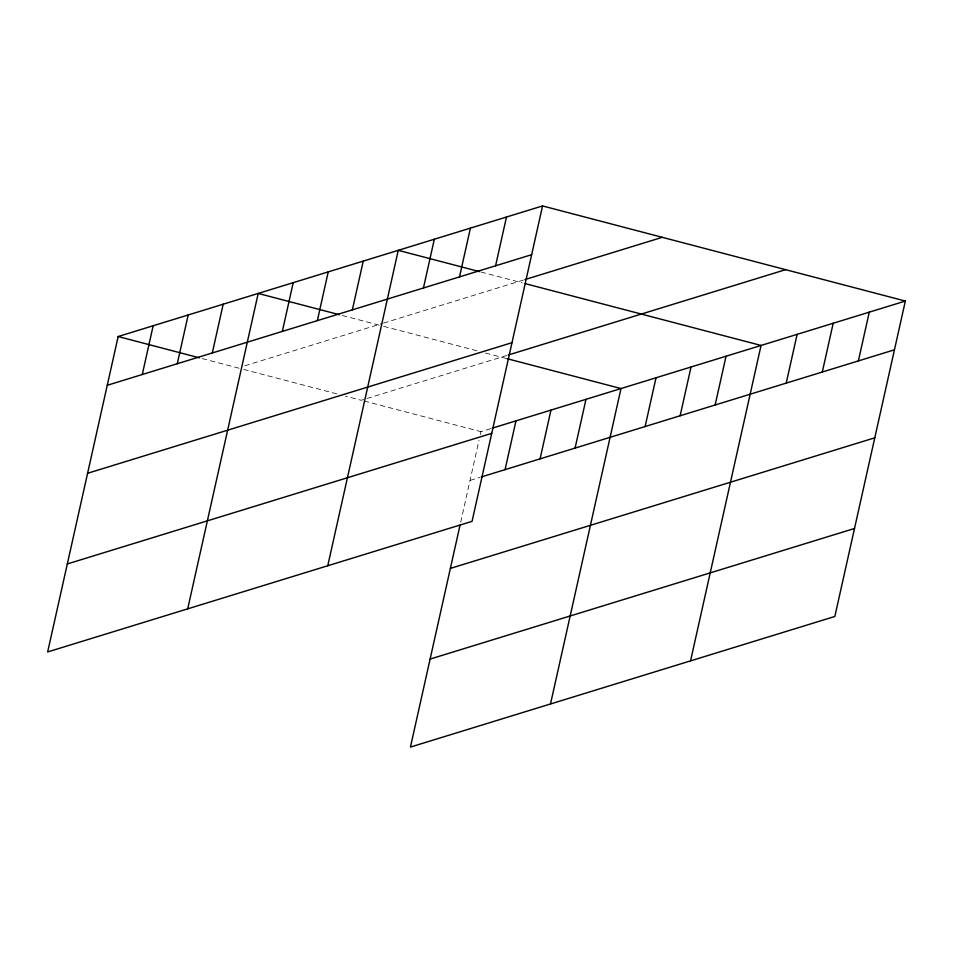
<?xml version="1.0" encoding="UTF-8"?>
<svg xmlns="http://www.w3.org/2000/svg" width="953" height="953" viewBox="0 0 953 953"><rect width="100%" height="100%" fill="white"/><g stroke="black" fill="none" stroke-linecap="round" stroke-linejoin="round"><path stroke-width="0.71" stroke-dasharray="4.76 3.57" d="M460.692 522.244L479.025 440.25M480.312 434.52L480.943 431.649L490.747 428.636M244.885 365.761L382.129 323.52M383.535 323.091L523.531 280.015M506.877 355.433L361.223 400.26L345.451 396.126M470.043 480.407L479.847 477.393M480.931 272.01L522.28 282.85M342.294 315.479L382.236 325.95M383.666 326.319L478.335 351.145M485.506 353.027L506.984 358.65M202.25 358.578L242.181 369.049M243.611 369.419L338.279 394.244M364.082 401.01L480.943 431.649"/><path stroke-width="1.43" d="M542.555 205.931L118.16 336.528L47.65 651.947L472.057 521.351L542.555 205.931L905.35 301.053L834.84 616.472L410.445 747.069L460.049 525.127M142.271 374.517L153.171 325.747M177.282 363.736L188.182 314.978M212.293 352.967L223.193 304.198M187.705 608.848L258.203 293.429L339.447 314.728M282.326 331.418L293.226 282.648M317.337 320.637L328.237 271.879M352.348 309.868L363.248 261.11M327.761 565.76L398.259 250.329L479.502 271.629M423.442 287.985L434.33 239.227M459.513 276.894L470.413 228.124M495.584 265.792L506.484 217.034M505.066 469.638L515.966 420.869M540.077 458.858L550.977 410.1M575.088 448.089L585.988 399.319M550.5 703.981L620.999 388.55L506.984 358.65M645.11 426.539L656.009 377.781M680.132 415.758L691.032 367M715.143 404.989L726.043 356.231M690.544 660.882L761.054 345.451L525.151 283.601M786.225 383.118L797.125 334.348M822.308 372.015L833.196 323.246M858.379 360.913L869.279 312.155M107.26 385.286L531.655 254.689M524.924 279.586L662.275 237.321M87.581 473.284L511.987 342.687M508.283 355.004L785.629 269.663M492.153 428.195L905.35 301.053M67.318 563.95L491.724 433.353M481.253 476.965L894.45 349.811M450.376 568.405L874.783 437.808M430.113 659.071L854.519 528.474M118.16 336.528L199.391 357.828"/></g></svg>
